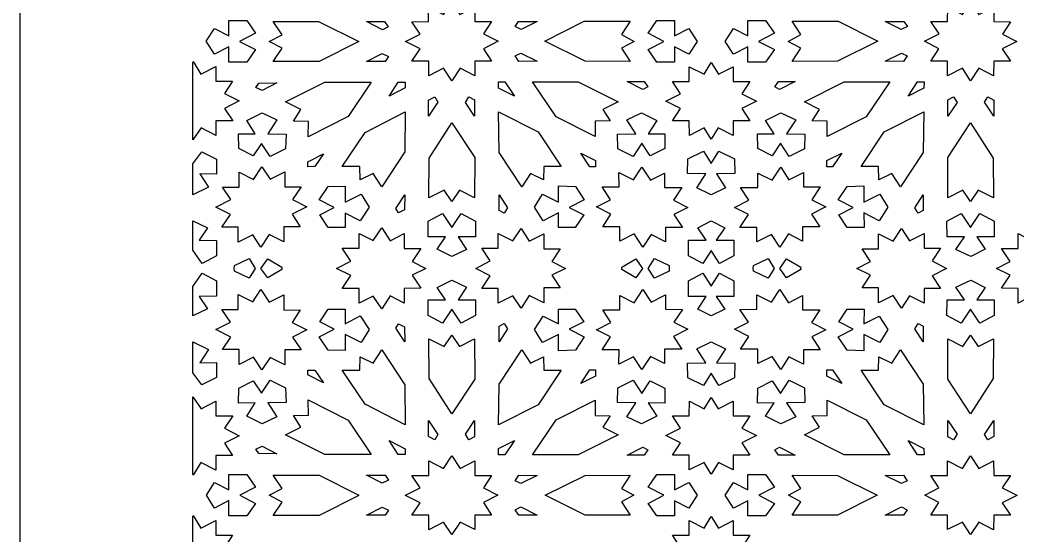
# Model space of a CAD drawing. Extents: x -340 to 340, y -245 to 245.
# Drawn here: x -340.1 to -224.7, y -4.7 to 54.8 of the extents above; entities that cross this region are included whole.
import ezdxf

# ---------------------------------------------------------------- set-up
doc = ezdxf.new("R2010")
doc.units = 0
doc.layers.add('LAYER_1', color=18, linetype='CONTINUOUS')

msp = doc.modelspace()

# ---------------------------------------------------------------- linework, layer by layer
at = {"layer": 'LAYER_1'}
msp.add_lwpolyline([(339.89, 144.89, 0.454904), (239.89, 244.89), (-340.11, 244.89), (-340.11, -245.11), (339.89, -245.11)], format="xyb", close=True, dxfattribs=at)
for points in [[(-289.2, 55.44), (-287.48, 56.32), (-287.47, 54.63), (-285.54, 54.63), (-286.48, 53.2), (-284.78, 52.35), (-286.47, 51.48), (-285.53, 50.06), (-287.46, 50.05), (-287.46, 48.36), (-289.18, 49.23), (-290.12, 47.78), (-291.08, 49.23), (-292.8, 48.35), (-292.8, 50.04), (-294.74, 50.04), (-293.8, 51.47), (-295.5, 52.32), (-293.81, 53.19), (-294.75, 54.61), (-292.82, 54.62), (-292.82, 56.31), (-291.1, 55.44), (-290.15, 56.89)], [(-229.12, 55.44), (-227.4, 56.31), (-227.4, 54.62), (-225.47, 54.61), (-226.41, 53.19), (-224.72, 52.32), (-226.42, 51.47), (-225.48, 50.04), (-227.41, 50.04), (-227.42, 48.35), (-229.14, 49.23), (-230.09, 47.78), (-231.04, 49.23), (-232.76, 48.36), (-232.76, 50.05), (-234.69, 50.06), (-233.75, 51.48), (-235.44, 52.35), (-233.74, 53.2), (-234.68, 54.63), (-232.75, 54.63), (-232.74, 56.32), (-231.02, 55.44), (-230.07, 56.89)], [(-312.85, 53.28), (-314.7, 52.34), (-312.86, 51.39), (-313.87, 49.94), (-315.93, 49.95), (-315.93, 51.71), (-317.6, 50.86), (-318.55, 52.35), (-317.59, 53.83), (-315.93, 52.98), (-315.92, 54.74), (-313.86, 54.74)], [(-305.57, 54.63), (-300.89, 52.31), (-305.47, 50), (-310.8, 50.01), (-309.78, 51.54), (-311.27, 52.32), (-309.78, 53.1), (-310.79, 54.64)], [(-297.49, 54.02), (-298.14, 53.69), (-300.02, 54.63), (-297.91, 54.64)], [(-282.09, 53.72), (-282.8, 54.07), (-282.42, 54.64), (-280.26, 54.65)], [(-269.47, 54.66), (-270.5, 53.13), (-269.01, 52.34), (-270.5, 51.57), (-269.48, 50.03), (-274.71, 50.04), (-279.38, 52.36), (-274.81, 54.66)], [(-264.34, 54.74), (-264.35, 52.97), (-262.68, 53.82), (-261.73, 52.33), (-262.69, 50.85), (-264.35, 51.71), (-264.35, 49.94), (-266.41, 49.94), (-267.42, 51.4), (-265.58, 52.34), (-267.42, 53.29), (-266.4, 54.74)], [(-252.8, 53.29), (-254.64, 52.34), (-252.8, 51.4), (-253.81, 49.94), (-255.87, 49.94), (-255.87, 51.71), (-257.53, 50.85), (-258.49, 52.33), (-257.54, 53.82), (-255.87, 52.97), (-255.87, 54.74), (-253.81, 54.74)], [(-240.84, 52.36), (-245.51, 50.04), (-250.74, 50.03), (-249.72, 51.57), (-251.21, 52.34), (-249.72, 53.13), (-250.75, 54.66), (-245.41, 54.66)], [(-237.8, 54.64), (-237.41, 54.07), (-238.13, 53.72), (-239.96, 54.65)], [(-297.47, 50.6), (-297.85, 50.03), (-300.02, 50.02), (-298.19, 50.95)], [(-280.25, 50.04), (-282.37, 50.03), (-282.79, 50.65), (-282.13, 50.98)], [(-237.43, 50.65), (-237.85, 50.03), (-239.97, 50.04), (-238.09, 50.98)], [(-319.16, 48.55), (-317.44, 49.42), (-317.43, 47.73), (-315.5, 47.74), (-316.44, 46.3), (-314.74, 45.45), (-316.43, 44.59), (-315.49, 43.16), (-317.42, 43.16), (-317.42, 41.46), (-319.14, 42.33), (-320.11, 40.97), (-320.11, 49.93), (-320.08, 50)], [(-259.28, 48.54), (-257.55, 49.41), (-257.55, 47.72), (-255.62, 47.72), (-256.57, 46.29), (-254.87, 45.43), (-256.57, 44.57), (-255.64, 43.14), (-257.57, 43.14), (-257.58, 41.45), (-259.29, 42.33), (-260.11, 41.02), (-260.93, 42.33), (-262.64, 41.45), (-262.65, 43.14), (-264.58, 43.14), (-263.65, 44.57), (-265.35, 45.43), (-263.65, 46.29), (-264.6, 47.72), (-262.66, 47.72), (-262.67, 49.41), (-260.94, 48.54), (-260.11, 49.88)], [(-312.09, 46.67), (-312.8, 47.02), (-312.47, 47.51), (-310.39, 47.53)], [(-302.12, 43.64), (-306.75, 41.32), (-306.73, 43.09), (-308.46, 43.12), (-307.61, 44.45), (-309.37, 45.34), (-304.83, 47.61), (-299.46, 47.63)], [(-295.52, 46.97), (-297.39, 46.02), (-296.34, 47.63), (-295.51, 47.63)], [(-283.98, 47.66), (-282.88, 46.02), (-284.72, 46.94), (-284.74, 47.66)], [(-270.89, 45.35), (-272.65, 44.47), (-271.8, 43.14), (-273.54, 43.12), (-273.52, 41.34), (-278.06, 43.63), (-280.79, 47.67), (-275.51, 47.68)], [(-267.46, 47.08), (-268.02, 46.79), (-269.84, 47.69), (-267.88, 47.69)], [(-250.38, 47.69), (-252.2, 46.79), (-252.76, 47.08), (-252.34, 47.69)], [(-239.43, 47.67), (-242.16, 43.63), (-246.69, 41.34), (-246.68, 43.12), (-248.42, 43.14), (-247.57, 44.47), (-249.33, 45.35), (-244.71, 47.68)], [(-235.5, 46.94), (-237.33, 46.02), (-236.24, 47.66), (-235.48, 47.66)], [(-291.74, 45.33), (-292.82, 43.69), (-292.82, 45.54), (-292.11, 45.91)], [(-287.5, 45.58), (-287.49, 43.68), (-288.56, 45.28), (-288.15, 45.91)], [(-231.66, 45.28), (-232.73, 43.68), (-232.72, 45.58), (-232.07, 45.91)], [(-227.4, 45.54), (-227.4, 43.69), (-228.48, 45.33), (-228.11, 45.91)], [(-310.38, 43.26), (-311.44, 41.64), (-309.31, 41.62), (-309.36, 39.91), (-311.15, 39.02), (-312.15, 40.55), (-313.11, 39.09), (-314.79, 39.96), (-314.8, 41.67), (-312.87, 41.65), (-313.87, 43.18), (-312.08, 44.08)], [(-295.55, 39.56), (-298.24, 35.53), (-299.23, 37.07), (-300.75, 36.34), (-300.77, 37.86), (-302.8, 37.86), (-300.16, 41.81), (-295.52, 44.18)], [(-280.13, 41.9), (-277.46, 37.86), (-279.48, 37.87), (-279.5, 36.35), (-281.02, 37.08), (-282.02, 35.54), (-284.64, 39.5), (-284.71, 44.21)], [(-266.4, 43.19), (-267.4, 41.66), (-265.47, 41.67), (-265.49, 39.96), (-267.17, 39.09), (-268.12, 40.56), (-269.13, 39.03), (-270.91, 39.93), (-270.96, 41.63), (-268.83, 41.65), (-269.89, 43.27), (-268.18, 44.09)], [(-250.33, 43.27), (-251.39, 41.65), (-249.26, 41.63), (-249.3, 39.93), (-251.09, 39.03), (-252.1, 40.56), (-253.05, 39.09), (-254.73, 39.96), (-254.75, 41.67), (-252.82, 41.66), (-253.82, 43.19), (-252.04, 44.09)], [(-235.57, 39.5), (-238.2, 35.54), (-239.2, 37.08), (-240.72, 36.35), (-240.74, 37.87), (-242.76, 37.86), (-240.09, 41.9), (-235.51, 44.21)], [(-287.48, 38.91), (-287.49, 34.24), (-289.23, 35.14), (-290.13, 33.83), (-291.02, 35.14), (-292.77, 34.25), (-292.76, 38.82), (-290.11, 42.92)], [(-227.46, 38.82), (-227.45, 34.25), (-229.2, 35.14), (-230.09, 33.83), (-230.99, 35.14), (-232.73, 34.24), (-232.74, 38.91), (-230.11, 42.92)], [(-317.38, 38.71), (-317.37, 37), (-319.29, 37.02), (-318.29, 35.49), (-320.11, 34.59), (-320.11, 38.18), (-319.05, 39.58)], [(-305.97, 37.86), (-306.78, 37.85), (-306.78, 38.43), (-304.98, 39.35)], [(-273.51, 38.57), (-273.5, 37.85), (-274.15, 37.85), (-275.21, 39.42)], [(-257.42, 38.76), (-257.37, 37.06), (-259.5, 37.03), (-258.44, 35.41), (-260.11, 34.6), (-261.78, 35.41), (-260.72, 37.03), (-262.85, 37.06), (-262.8, 38.76), (-261.01, 39.65), (-260.11, 38.22), (-259.21, 39.65)], [(-246.07, 37.85), (-246.72, 37.85), (-246.71, 38.57), (-245.01, 39.42)], [(-311.16, 36.4), (-309.46, 37.25), (-309.47, 35.54), (-307.58, 35.53), (-308.56, 34.07), (-306.89, 33.22), (-308.62, 32.35), (-307.67, 30.91), (-309.57, 30.91), (-309.58, 29.17), (-311.25, 30.02), (-312.22, 28.56), (-313.16, 29.99), (-314.86, 29.14), (-314.85, 30.85), (-316.74, 30.86), (-315.76, 32.32), (-317.43, 33.18), (-315.7, 34.04), (-316.65, 35.49), (-314.75, 35.48), (-314.74, 37.22), (-313.07, 36.37), (-312.1, 37.83)], [(-267.15, 36.28), (-265.51, 37.12), (-265.5, 35.46), (-263.52, 35.46), (-264.48, 33.99), (-262.8, 33.15), (-264.43, 32.32), (-263.44, 30.84), (-265.4, 30.83), (-265.4, 29.18), (-267.07, 30.03), (-268.04, 28.56), (-269.04, 30.07), (-270.68, 29.23), (-270.68, 30.89), (-272.67, 30.89), (-271.71, 32.36), (-273.39, 33.2), (-271.76, 34.03), (-272.74, 35.51), (-270.78, 35.52), (-270.79, 37.17), (-269.11, 36.32), (-268.15, 37.79)], [(-251.11, 36.32), (-249.43, 37.17), (-249.44, 35.52), (-247.48, 35.51), (-248.46, 34.03), (-246.83, 33.2), (-248.51, 32.36), (-247.55, 30.89), (-249.54, 30.89), (-249.54, 29.23), (-251.18, 30.07), (-252.18, 28.56), (-253.14, 30.03), (-254.82, 29.18), (-254.82, 30.83), (-256.78, 30.84), (-255.79, 32.32), (-257.42, 33.15), (-255.74, 33.99), (-256.7, 35.46), (-254.72, 35.46), (-254.71, 37.12), (-253.07, 36.28), (-252.07, 37.79)], [(-302.48, 33.74), (-300.62, 34.66), (-299.7, 33.16), (-300.74, 31.6), (-302.48, 32.49), (-302.48, 30.81), (-304.42, 30.83), (-305.41, 32.3), (-303.73, 33.13), (-305.47, 34.02), (-304.43, 35.58), (-302.48, 35.61)], [(-275.83, 35.58), (-274.8, 34.02), (-276.54, 33.13), (-274.86, 32.3), (-275.85, 30.83), (-277.8, 30.81), (-277.79, 32.5), (-279.54, 31.61), (-280.57, 33.17), (-279.64, 34.67), (-277.79, 33.75), (-277.78, 35.62)], [(-242.43, 33.75), (-240.58, 34.67), (-239.65, 33.17), (-240.68, 31.61), (-242.43, 32.5), (-242.42, 30.81), (-244.37, 30.83), (-245.35, 32.3), (-243.68, 33.13), (-245.42, 34.02), (-244.39, 35.58), (-242.44, 35.62)], [(-295.59, 32.87), (-296.29, 32.51), (-296.61, 33), (-295.58, 34.59)], [(-283.67, 33.11), (-284.07, 32.49), (-284.63, 32.78), (-284.65, 34.6)], [(-235.59, 32.78), (-236.15, 32.49), (-236.55, 33.11), (-235.57, 34.6)], [(-290.13, 30.83), (-289.05, 32.44), (-287.39, 31.55), (-287.4, 29.75), (-289.41, 29.75), (-288.44, 28.29), (-290.14, 27.46), (-291.83, 28.3), (-290.86, 29.75), (-292.87, 29.76), (-292.87, 31.56), (-291.21, 32.44)], [(-227.35, 31.56), (-227.35, 29.76), (-229.36, 29.75), (-228.39, 28.3), (-230.08, 27.46), (-231.78, 28.29), (-230.81, 29.75), (-232.82, 29.75), (-232.83, 31.55), (-231.17, 32.44), (-230.09, 30.83), (-229.01, 32.44)], [(-318.39, 30.79), (-319.37, 29.34), (-317.35, 29.33), (-317.36, 27.53), (-319.03, 26.65), (-320.11, 28.2), (-320.11, 31.61)], [(-258.55, 30.8), (-259.52, 29.34), (-257.5, 29.35), (-257.49, 27.55), (-259.15, 26.65), (-260.11, 28.16), (-261.07, 26.65), (-262.73, 27.55), (-262.72, 29.35), (-260.7, 29.34), (-261.67, 30.8), (-260.11, 31.59)], [(-297.27, 29.29), (-295.63, 30.11), (-295.64, 28.41), (-293.71, 28.41), (-294.71, 26.9), (-293.13, 26.1), (-294.71, 25.3), (-293.71, 23.79), (-295.64, 23.78), (-295.63, 22.09), (-297.27, 22.91), (-298.24, 21.42), (-299.23, 22.9), (-300.86, 22.07), (-300.86, 23.77), (-302.8, 23.76), (-301.81, 25.27), (-303.46, 26.1), (-301.81, 26.93), (-302.8, 28.44), (-300.86, 28.43), (-300.86, 30.12), (-299.23, 29.3), (-298.24, 30.78)], [(-281.16, 29.24), (-279.48, 30.08), (-279.49, 28.34), (-277.58, 28.34), (-278.54, 26.9), (-276.96, 26.1), (-278.54, 25.3), (-277.58, 23.86), (-279.49, 23.86), (-279.48, 22.12), (-281.16, 22.96), (-282.12, 21.5), (-283.07, 22.92), (-284.76, 22.07), (-284.77, 23.78), (-286.65, 23.78), (-285.68, 25.25), (-287.36, 26.1), (-285.68, 26.95), (-286.65, 28.42), (-284.77, 28.42), (-284.76, 30.13), (-283.07, 29.28), (-282.12, 30.7)], [(-237.15, 29.28), (-235.46, 30.13), (-235.45, 28.42), (-233.57, 28.42), (-234.54, 26.95), (-232.86, 26.1), (-234.54, 25.25), (-233.57, 23.78), (-235.45, 23.78), (-235.46, 22.07), (-237.15, 22.92), (-238.1, 21.5), (-239.06, 22.96), (-240.74, 22.12), (-240.73, 23.86), (-242.64, 23.86), (-241.68, 25.3), (-243.26, 26.1), (-241.68, 26.9), (-242.64, 28.34), (-240.73, 28.34), (-240.74, 30.08), (-239.06, 29.24), (-238.1, 30.7)], [(-220.99, 29.3), (-219.36, 30.12), (-219.36, 28.43), (-217.42, 28.44), (-218.41, 26.93), (-216.76, 26.1), (-218.41, 25.27), (-217.42, 23.76), (-219.36, 23.77), (-219.36, 22.07), (-220.99, 22.9), (-221.98, 21.42), (-222.95, 22.91), (-224.59, 22.09), (-224.58, 23.78), (-226.51, 23.79), (-225.51, 25.3), (-227.09, 26.1), (-225.51, 26.9), (-226.51, 28.41), (-224.58, 28.41), (-224.59, 30.11), (-222.95, 29.29), (-221.98, 30.78)], [(-312.89, 26.1), (-313.59, 24.95), (-315.29, 25.78), (-315.3, 26.1), (-315.29, 26.42), (-313.59, 27.25)], [(-309.81, 26.24), (-309.82, 26.1), (-309.81, 25.96), (-311.44, 25.02), (-312.22, 26.1), (-311.44, 27.18)], [(-268.05, 26.1), (-268.84, 25.02), (-270.47, 25.96), (-270.46, 26.1), (-270.47, 26.24), (-268.84, 27.18)], [(-264.99, 26.42), (-264.97, 26.1), (-264.99, 25.78), (-266.69, 24.95), (-267.39, 26.1), (-266.69, 27.25)], [(-252.83, 26.1), (-253.53, 24.95), (-255.23, 25.78), (-255.25, 26.1), (-255.23, 26.42), (-253.53, 27.25)], [(-249.75, 26.24), (-249.76, 26.1), (-249.75, 25.96), (-251.38, 25.02), (-252.16, 26.1), (-251.38, 27.18)], [(-317.36, 24.67), (-317.35, 22.87), (-319.37, 22.86), (-318.39, 21.41), (-320.11, 20.59), (-320.11, 24), (-319.03, 25.55)], [(-257.49, 24.65), (-257.5, 22.85), (-259.52, 22.86), (-258.55, 21.39), (-260.11, 20.61), (-261.67, 21.39), (-260.7, 22.86), (-262.72, 22.85), (-262.73, 24.65), (-261.07, 25.55), (-260.11, 24.04), (-259.15, 25.55)], [(-288.44, 23.91), (-289.41, 22.45), (-287.4, 22.45), (-287.39, 20.65), (-289.05, 19.76), (-290.13, 21.37), (-291.21, 19.75), (-292.87, 20.64), (-292.87, 22.44), (-290.86, 22.45), (-291.83, 23.9), (-290.14, 24.74)], [(-228.39, 23.9), (-229.36, 22.45), (-227.35, 22.44), (-227.35, 20.64), (-229.01, 19.75), (-230.09, 21.37), (-231.17, 19.76), (-232.83, 20.65), (-232.82, 22.45), (-230.81, 22.45), (-231.78, 23.91), (-230.08, 24.74)], [(-311.25, 22.18), (-309.58, 23.03), (-309.57, 21.28), (-307.67, 21.29), (-308.62, 19.85), (-306.89, 18.98), (-308.56, 18.13), (-307.58, 16.67), (-309.47, 16.66), (-309.46, 14.95), (-311.16, 15.8), (-312.1, 14.37), (-313.07, 15.83), (-314.74, 14.98), (-314.75, 16.72), (-316.65, 16.71), (-315.7, 18.16), (-317.43, 19.02), (-315.76, 19.87), (-316.74, 21.34), (-314.85, 21.34), (-314.86, 23.06), (-313.16, 22.21), (-312.22, 23.64)], [(-267.07, 22.17), (-265.4, 23.02), (-265.4, 21.37), (-263.44, 21.36), (-264.43, 19.88), (-262.8, 19.05), (-264.48, 18.21), (-263.52, 16.74), (-265.5, 16.74), (-265.51, 15.08), (-267.15, 15.92), (-268.15, 14.41), (-269.11, 15.88), (-270.79, 15.03), (-270.78, 16.68), (-272.74, 16.69), (-271.76, 18.17), (-273.39, 19), (-271.71, 19.84), (-272.67, 21.31), (-270.68, 21.31), (-270.68, 22.97), (-269.04, 22.13), (-268.04, 23.64)], [(-251.18, 22.13), (-249.54, 22.97), (-249.54, 21.31), (-247.55, 21.31), (-248.51, 19.84), (-246.83, 19), (-248.46, 18.17), (-247.48, 16.69), (-249.44, 16.68), (-249.43, 15.03), (-251.11, 15.88), (-252.07, 14.41), (-253.07, 15.92), (-254.71, 15.08), (-254.72, 16.74), (-256.7, 16.74), (-255.74, 18.21), (-257.42, 19.05), (-255.79, 19.88), (-256.78, 21.36), (-254.82, 21.37), (-254.82, 23.02), (-253.14, 22.17), (-252.18, 23.64)], [(-302.48, 19.7), (-300.74, 20.59), (-299.7, 19.04), (-300.62, 17.54), (-302.48, 18.45), (-302.48, 16.59), (-304.43, 16.62), (-305.47, 18.18), (-303.73, 19.07), (-305.41, 19.9), (-304.42, 21.37), (-302.48, 21.39)], [(-275.85, 21.37), (-274.86, 19.9), (-276.54, 19.07), (-274.8, 18.18), (-275.83, 16.62), (-277.78, 16.58), (-277.79, 18.45), (-279.64, 17.53), (-280.57, 19.03), (-279.54, 20.58), (-277.79, 19.7), (-277.8, 21.39)], [(-242.43, 19.7), (-240.68, 20.58), (-239.65, 19.03), (-240.58, 17.53), (-242.43, 18.45), (-242.44, 16.58), (-244.39, 16.62), (-245.42, 18.18), (-243.68, 19.07), (-245.35, 19.9), (-244.37, 21.37), (-242.42, 21.39)], [(-295.59, 19.33), (-295.58, 17.61), (-296.61, 19.19), (-296.29, 19.69)], [(-283.67, 19.09), (-284.65, 17.6), (-284.63, 19.42), (-284.07, 19.71)], [(-235.59, 19.42), (-235.57, 17.6), (-236.55, 19.09), (-236.15, 19.71)], [(-318.29, 16.71), (-319.29, 15.18), (-317.37, 15.2), (-317.38, 13.49), (-319.05, 12.62), (-320.11, 14.02), (-320.11, 17.61)], [(-289.23, 17.06), (-287.49, 17.96), (-287.48, 13.29), (-290.11, 9.28), (-292.76, 13.38), (-292.77, 17.95), (-291.02, 17.06), (-290.13, 18.37)], [(-258.44, 16.78), (-259.5, 15.16), (-257.37, 15.14), (-257.42, 13.44), (-259.21, 12.55), (-260.11, 13.98), (-261.01, 12.55), (-262.8, 13.44), (-262.85, 15.14), (-260.72, 15.16), (-261.78, 16.78), (-260.11, 17.59)], [(-229.2, 17.06), (-227.45, 17.95), (-227.46, 13.38), (-230.11, 9.28), (-232.74, 13.29), (-232.73, 17.96), (-230.99, 17.06), (-230.09, 18.37)], [(-295.55, 12.64), (-295.52, 8.02), (-300.16, 10.39), (-302.8, 14.34), (-300.77, 14.34), (-300.75, 15.86), (-299.23, 15.13), (-298.24, 16.67)], [(-281.02, 15.12), (-279.5, 15.85), (-279.48, 14.33), (-277.46, 14.34), (-280.13, 10.3), (-284.71, 7.99), (-284.64, 12.7), (-282.02, 16.66)], [(-235.57, 12.7), (-235.51, 7.99), (-240.09, 10.3), (-242.76, 14.34), (-240.74, 14.33), (-240.72, 15.85), (-239.2, 15.12), (-238.2, 16.66)], [(-305.97, 14.34), (-304.98, 12.85), (-306.78, 13.77), (-306.78, 14.34)], [(-273.51, 13.63), (-275.21, 12.78), (-274.15, 14.35), (-273.5, 14.35)], [(-246.07, 14.35), (-245.01, 12.78), (-246.71, 13.63), (-246.72, 14.35)], [(-309.36, 12.29), (-309.31, 10.58), (-311.44, 10.56), (-310.38, 8.94), (-312.08, 8.12), (-313.87, 9.02), (-312.87, 10.55), (-314.8, 10.53), (-314.79, 12.24), (-313.11, 13.11), (-312.15, 11.65), (-311.15, 13.18)], [(-268.12, 11.64), (-267.17, 13.11), (-265.49, 12.24), (-265.47, 10.53), (-267.4, 10.54), (-266.4, 9.01), (-268.18, 8.11), (-269.89, 8.93), (-268.83, 10.55), (-270.96, 10.57), (-270.91, 12.27), (-269.13, 13.17)], [(-249.3, 12.27), (-249.26, 10.57), (-251.39, 10.55), (-250.33, 8.93), (-252.04, 8.11), (-253.82, 9.01), (-252.82, 10.54), (-254.75, 10.53), (-254.73, 12.24), (-253.05, 13.11), (-252.1, 11.64), (-251.09, 13.17)], [(-319.14, 9.87), (-317.42, 10.73), (-317.42, 9.04), (-315.49, 9.04), (-316.43, 7.61), (-314.74, 6.75), (-316.44, 5.89), (-315.5, 4.46), (-317.43, 4.47), (-317.44, 2.78), (-319.16, 3.65), (-320.08, 2.2), (-320.11, 2.27), (-320.11, 11.23)], [(-302.12, 8.56), (-299.46, 4.57), (-304.83, 4.59), (-309.37, 6.86), (-307.61, 7.75), (-308.46, 9.07), (-306.73, 9.11), (-306.75, 10.88)], [(-273.54, 9.08), (-271.8, 9.06), (-272.65, 7.73), (-270.89, 6.85), (-275.51, 4.52), (-280.79, 4.53), (-278.06, 8.57), (-273.52, 10.86)], [(-259.29, 9.87), (-257.58, 10.75), (-257.57, 9.05), (-255.64, 9.06), (-256.57, 7.63), (-254.87, 6.77), (-256.57, 5.91), (-255.62, 4.48), (-257.55, 4.48), (-257.55, 2.79), (-259.28, 3.66), (-260.11, 2.31), (-260.94, 3.66), (-262.67, 2.79), (-262.66, 4.48), (-264.6, 4.48), (-263.65, 5.91), (-265.35, 6.77), (-263.65, 7.63), (-264.58, 9.06), (-262.65, 9.05), (-262.64, 10.75), (-260.93, 9.87), (-260.11, 11.18)], [(-242.16, 8.57), (-239.43, 4.53), (-244.71, 4.52), (-249.33, 6.85), (-247.57, 7.73), (-248.42, 9.06), (-246.68, 9.08), (-246.69, 10.86)], [(-291.74, 6.87), (-292.11, 6.29), (-292.82, 6.65), (-292.82, 8.51)], [(-287.5, 6.62), (-288.15, 6.29), (-288.56, 6.91), (-287.49, 8.52)], [(-231.66, 6.91), (-232.07, 6.29), (-232.72, 6.62), (-232.73, 8.52)], [(-227.4, 6.65), (-228.11, 6.29), (-228.48, 6.87), (-227.4, 8.51)], [(-295.52, 5.23), (-295.51, 4.57), (-296.34, 4.57), (-297.39, 6.18)], [(-283.98, 4.54), (-284.74, 4.54), (-284.72, 5.26), (-282.88, 6.18)], [(-235.5, 5.26), (-235.48, 4.54), (-236.24, 4.54), (-237.33, 6.18)], [(-310.39, 4.67), (-312.47, 4.69), (-312.8, 5.18), (-312.09, 5.53)], [(-267.46, 5.12), (-267.88, 4.51), (-269.84, 4.51), (-268.02, 5.41)], [(-250.38, 4.51), (-252.34, 4.51), (-252.76, 5.12), (-252.2, 5.41)], [(-289.18, 2.97), (-287.46, 3.84), (-287.46, 2.15), (-285.53, 2.14), (-286.47, 0.72), (-284.82, -0.14), (-286.47, -0.99), (-285.53, -2.42), (-287.46, -2.42), (-287.46, -4.11), (-289.18, -3.24), (-290.12, -4.69), (-291.08, -3.25), (-292.8, -4.12), (-292.8, -2.43), (-294.74, -2.44), (-293.8, -1), (-295.5, -0.15), (-295.49, -0.14), (-295.5, -0.12), (-293.8, 0.73), (-294.74, 2.16), (-292.8, 2.16), (-292.8, 3.85), (-291.08, 2.97), (-290.12, 4.42)], [(-229.14, 2.97), (-227.42, 3.85), (-227.41, 2.16), (-225.48, 2.16), (-226.42, 0.73), (-224.72, -0.12), (-224.72, -0.14), (-224.72, -0.15), (-226.42, -1), (-225.48, -2.44), (-227.41, -2.43), (-227.42, -4.12), (-229.14, -3.25), (-230.09, -4.69), (-231.04, -3.24), (-232.76, -4.11), (-232.76, -2.42), (-234.69, -2.42), (-233.75, -0.99), (-235.4, -0.14), (-233.75, 0.72), (-234.69, 2.14), (-232.76, 2.15), (-232.76, 3.84), (-231.04, 2.97), (-230.09, 4.42)], [(-312.86, 0.8), (-314.66, -0.14), (-312.86, -1.08), (-313.87, -2.53), (-315.93, -2.53), (-315.93, -0.76), (-317.6, -1.61), (-318.53, -0.14), (-317.6, 1.34), (-315.93, 0.49), (-315.93, 2.25), (-313.87, 2.26)], [(-300.89, -0.11), (-300.92, -0.14), (-300.89, -0.16), (-305.47, -2.47), (-310.8, -2.46), (-309.78, -0.93), (-311.27, -0.14), (-309.78, 0.66), (-310.8, 2.19), (-305.47, 2.19)], [(-297.85, 2.17), (-297.47, 1.6), (-298.19, 1.25), (-300.02, 2.18)], [(-280.25, 2.16), (-282.13, 1.22), (-282.79, 1.55), (-282.37, 2.17)], [(-270.5, 0.63), (-269.05, -0.14), (-270.5, -0.91), (-269.48, -2.44), (-274.71, -2.43), (-279.31, -0.14), (-274.71, 2.16), (-269.48, 2.17)], [(-264.35, 2.26), (-264.35, 0.49), (-262.69, 1.35), (-261.73, -0.14), (-262.69, -1.62), (-264.35, -0.77), (-264.35, -2.53), (-266.41, -2.53), (-267.42, -1.07), (-265.61, -0.14), (-267.42, 0.8), (-266.41, 2.26)], [(-252.8, 0.8), (-254.61, -0.14), (-252.8, -1.07), (-253.81, -2.53), (-255.87, -2.53), (-255.87, -0.77), (-257.53, -1.62), (-258.49, -0.14), (-257.53, 1.35), (-255.87, 0.49), (-255.87, 2.26), (-253.81, 2.26)], [(-245.51, 2.16), (-240.91, -0.14), (-245.51, -2.43), (-250.74, -2.44), (-249.72, -0.91), (-251.17, -0.14), (-249.72, 0.63), (-250.74, 2.17)], [(-237.43, 1.55), (-238.09, 1.22), (-239.97, 2.16), (-237.85, 2.17)], [(-297.47, -1.87), (-297.85, -2.45), (-300.02, -2.45), (-298.19, -1.52)], [(-280.25, -2.43), (-282.37, -2.44), (-282.79, -1.82), (-282.13, -1.49)], [(-237.43, -1.82), (-237.85, -2.44), (-239.97, -2.43), (-238.09, -1.49)], [(-319.16, -3.93), (-317.44, -3.05), (-317.43, -4.74), (-315.5, -4.74), (-316.44, -6.17), (-314.74, -7.02), (-316.43, -7.88), (-315.49, -9.31), (-317.42, -9.31), (-317.42, -11.01), (-319.14, -10.14), (-320.11, -11.5), (-320.11, -2.54), (-320.08, -2.47)], [(-259.28, -3.93), (-257.55, -3.06), (-257.55, -4.75), (-255.62, -4.76), (-256.57, -6.18), (-254.87, -7.05), (-256.57, -7.9), (-255.64, -9.33), (-257.57, -9.33), (-257.58, -11.02), (-259.29, -10.14), (-260.11, -11.45), (-260.93, -10.14), (-262.64, -11.02), (-262.65, -9.33), (-264.58, -9.33), (-263.65, -7.9), (-265.35, -7.05), (-263.65, -6.18), (-264.6, -4.76), (-262.66, -4.75), (-262.67, -3.06), (-260.94, -3.93), (-260.11, -2.59)]]:
    msp.add_lwpolyline(points, close=True, dxfattribs=at)

doc.saveas('drawing.dxf')
